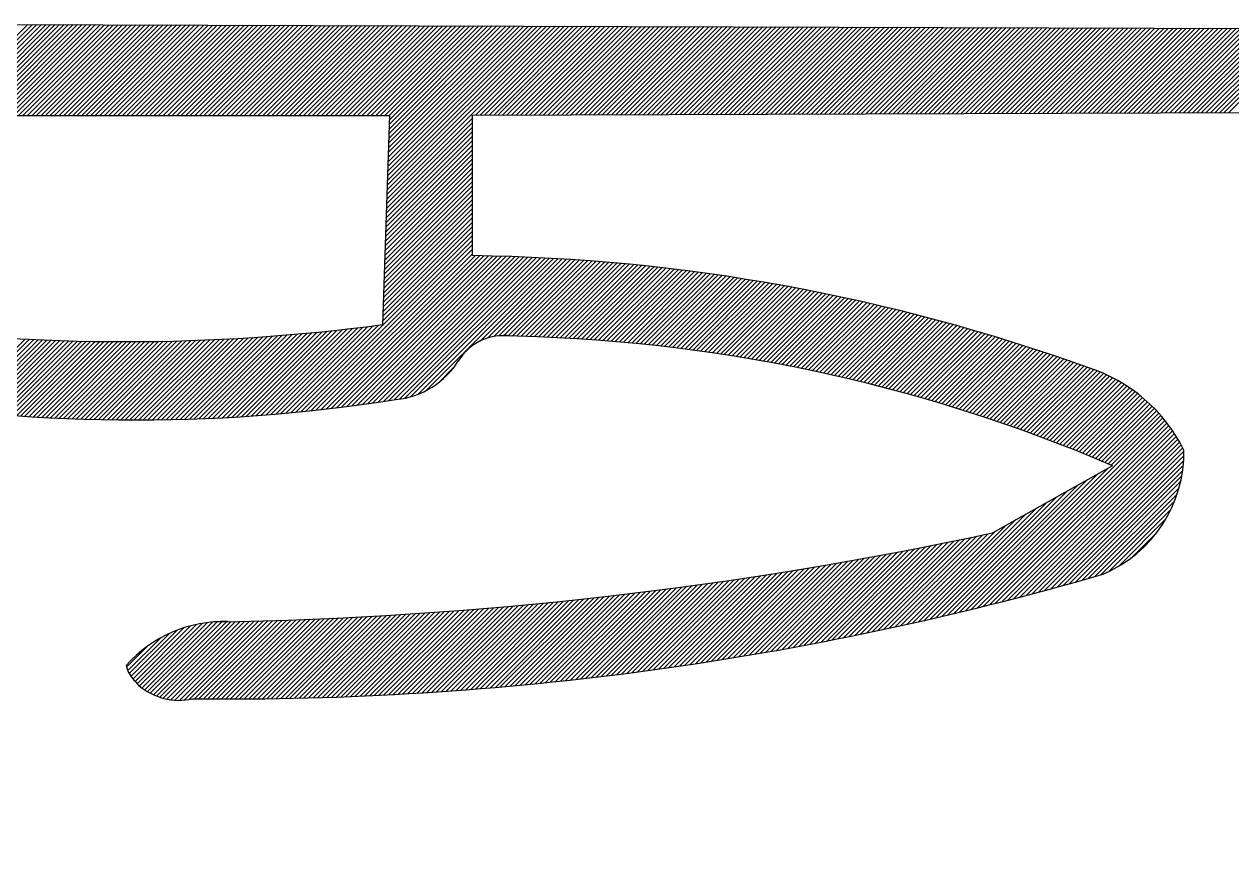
# Model space of a CAD drawing. Extents: x 0.4 to 28.1, y 0 to 28.5.
# Drawn here: x 13.86 to 18.58, y 6.375 to 9.615 of the extents above; entities that cross this region are included whole.
import ezdxf

# ---------------------------------------------------------------- set-up
doc = ezdxf.new("R2010")
doc.units = 0
doc.header["$MEASUREMENT"] = 0

msp = doc.modelspace()

# ---------------------------------------------------------------- linework, layer by layer
at = {"linetype": 'Continuous'}
for p, q in [((13.1525, 9.6166), (22.2589, 9.5867)), ((13.5191, 9.2588), (13.8746, 9.6143)), ((13.5368, 9.2588), (13.8922, 9.6142)), ((13.5545, 9.2588), (13.9098, 9.6142)), ((13.5721, 9.2588), (13.9274, 9.6141)), ((13.5898, 9.2588), (13.9451, 9.614)), ((13.6075, 9.2588), (13.9627, 9.614)), ((13.6252, 9.2588), (13.9803, 9.6139)), ((13.6428, 9.2588), (13.9979, 9.6139)), ((13.6605, 9.2588), (14.0155, 9.6138)), ((13.6782, 9.2588), (14.0332, 9.6137)), ((13.6959, 9.2588), (14.0508, 9.6137)), ((13.7136, 9.2588), (14.0684, 9.6136)), ((13.7312, 9.2588), (14.086, 9.6136)), ((13.7489, 9.2588), (14.1036, 9.6135)), ((13.7666, 9.2588), (14.1213, 9.6135)), ((13.7843, 9.2588), (14.1389, 9.6134)), ((13.8019, 9.2588), (14.1565, 9.6133)), ((13.8196, 9.2588), (14.1741, 9.6133)), ((13.8373, 9.2588), (14.1917, 9.6132)), ((13.855, 9.2588), (14.2094, 9.6132)), ((13.8727, 9.2588), (14.227, 9.6131)), ((13.8903, 9.2588), (14.2446, 9.6131)), ((13.908, 9.2588), (14.2622, 9.613)), ((13.9257, 9.2588), (14.2798, 9.6129)), ((13.9434, 9.2588), (14.2975, 9.6129)), ((13.961, 9.2588), (14.3151, 9.6128)), ((13.9787, 9.2588), (14.3327, 9.6128)), ((13.9964, 9.2588), (14.3503, 9.6127)), ((14.0141, 9.2588), (14.3679, 9.6126)), ((14.0318, 9.2588), (14.3856, 9.6126)), ((14.0494, 9.2588), (14.4032, 9.6125)), ((14.0671, 9.2588), (14.4208, 9.6125)), ((14.0848, 9.2588), (14.4384, 9.6124)), ((14.1025, 9.2588), (14.456, 9.6124)), ((14.1201, 9.2588), (14.4737, 9.6123)), ((14.1378, 9.2588), (14.4913, 9.6122)), ((14.1555, 9.2588), (14.5089, 9.6122)), ((14.1732, 9.2588), (14.5265, 9.6121)), ((14.1909, 9.2588), (14.5441, 9.6121)), ((14.2085, 9.2588), (14.5618, 9.612)), ((14.2262, 9.2588), (14.5794, 9.612)), ((14.2439, 9.2588), (14.597, 9.6119)), ((14.2616, 9.2588), (14.6146, 9.6118)), ((14.2792, 9.2588), (14.6322, 9.6118)), ((14.2969, 9.2588), (14.6499, 9.6117)), ((14.3146, 9.2588), (14.6675, 9.6117)), ((14.3323, 9.2588), (14.6851, 9.6116)), ((14.35, 9.2588), (14.7027, 9.6115)), ((14.3676, 9.2588), (14.7203, 9.6115)), ((14.3853, 9.2588), (14.738, 9.6114)), ((14.403, 9.2588), (14.7556, 9.6114)), ((14.4207, 9.2588), (14.7732, 9.6113)), ((14.4383, 9.2588), (14.7908, 9.6113)), ((14.456, 9.2588), (14.8084, 9.6112)), ((14.4737, 9.2588), (14.8261, 9.6111)), ((14.4914, 9.2588), (14.8437, 9.6111)), ((14.5091, 9.2588), (14.8613, 9.611)), ((14.5267, 9.2588), (14.8789, 9.611)), ((14.5444, 9.2588), (14.8965, 9.6109)), ((14.5621, 9.2588), (14.9142, 9.6109)), ((14.5798, 9.2588), (14.9318, 9.6108)), ((14.5974, 9.2588), (14.9494, 9.6107)), ((14.6151, 9.2588), (14.967, 9.6107)), ((14.6328, 9.2588), (14.9846, 9.6106)), ((14.6505, 9.2588), (15.0023, 9.6106)), ((14.6682, 9.2588), (15.0199, 9.6105)), ((14.6858, 9.2588), (15.0375, 9.6104)), ((14.7035, 9.2588), (15.0551, 9.6104)), ((14.7212, 9.2588), (15.0727, 9.6103)), ((14.7389, 9.2588), (15.0904, 9.6103)), ((14.7565, 9.2588), (15.108, 9.6102)), ((14.7742, 9.2588), (15.1256, 9.6102)), ((14.7919, 9.2588), (15.1432, 9.6101)), ((14.8096, 9.2588), (15.1608, 9.61)), ((14.8273, 9.2588), (15.1784, 9.61)), ((14.8449, 9.2588), (15.1961, 9.6099)), ((14.8626, 9.2588), (15.2137, 9.6099)), ((14.8803, 9.2588), (15.2313, 9.6098)), ((14.898, 9.2588), (15.2489, 9.6098)), ((14.9156, 9.2588), (15.2665, 9.6097)), ((14.9333, 9.2588), (15.2842, 9.6096)), ((14.951, 9.2588), (15.3018, 9.6096)), ((14.9687, 9.2588), (15.3194, 9.6095)), ((14.9863, 9.2588), (15.337, 9.6095)), ((15.004, 9.2588), (15.3546, 9.6094)), ((15.0217, 9.2588), (15.3723, 9.6093)), ((15.0394, 9.2588), (15.3899, 9.6093)), ((15.0571, 9.2588), (15.4075, 9.6092)), ((15.0747, 9.2588), (15.4251, 9.6092)), ((15.0924, 9.2588), (15.4427, 9.6091)), ((15.1101, 9.2588), (15.4604, 9.6091)), ((15.1278, 9.2588), (15.478, 9.609)), ((15.1454, 9.2588), (15.4956, 9.6089)), ((15.1631, 9.2588), (15.5132, 9.6089)), ((15.1808, 9.2588), (15.5308, 9.6088)), ((15.1985, 9.2588), (15.5485, 9.6088)), ((15.2162, 9.2588), (15.5661, 9.6087)), ((15.2338, 9.2588), (15.5837, 9.6087)), ((15.2515, 9.2588), (15.6013, 9.6086)), ((15.2692, 9.2588), (15.6189, 9.6085)), ((15.277, 8.9307), (15.9537, 9.6074)), ((15.2776, 8.949), (15.9361, 9.6075)), ((15.2782, 8.9673), (15.9185, 9.6075)), ((15.2788, 8.9856), (15.9009, 9.6076)), ((15.2794, 9.0038), (15.8832, 9.6077)), ((15.28, 9.0221), (15.8656, 9.6077)), ((15.2806, 9.0404), (15.848, 9.6078)), ((15.2812, 9.0587), (15.8304, 9.6078)), ((15.2818, 9.077), (15.8128, 9.6079)), ((15.2824, 9.0953), (15.7951, 9.608)), ((15.283, 9.1135), (15.7775, 9.608)), ((15.2837, 9.1318), (15.7599, 9.6081)), ((15.2843, 9.1501), (15.7423, 9.6081)), ((15.2849, 9.1684), (15.7247, 9.6082)), ((15.2855, 9.1867), (15.707, 9.6082)), ((15.2861, 9.205), (15.6894, 9.6083)), ((15.2867, 9.2232), (15.6718, 9.6084)), ((15.2869, 9.2588), (15.6366, 9.6085)), ((15.2873, 9.2415), (15.6542, 9.6084)), ((15.6239, 9.2599), (15.9713, 9.6074)), ((15.6416, 9.26), (15.989, 9.6073)), ((15.6593, 9.26), (16.0066, 9.6073)), ((15.6771, 9.2601), (16.0242, 9.6072)), ((15.6948, 9.2601), (16.0418, 9.6071)), ((15.7125, 9.2602), (16.0594, 9.6071)), ((15.7303, 9.2603), (16.0771, 9.607)), ((15.748, 9.2603), (16.0947, 9.607)), ((15.7658, 9.2604), (16.1123, 9.6069)), ((15.7835, 9.2604), (16.1299, 9.6069)), ((15.8012, 9.2605), (16.1475, 9.6068)), ((15.819, 9.2605), (16.1652, 9.6067)), ((15.8367, 9.2606), (16.1828, 9.6067)), ((15.8544, 9.2607), (16.2004, 9.6066)), ((15.8722, 9.2607), (16.218, 9.6066)), ((15.8899, 9.2608), (16.2356, 9.6065)), ((15.9076, 9.2608), (16.2533, 9.6064)), ((15.9254, 9.2609), (16.2709, 9.6064)), ((15.9431, 9.261), (16.2885, 9.6063)), ((15.9609, 9.261), (16.3061, 9.6063)), ((15.9786, 9.2611), (16.3237, 9.6062)), ((15.9963, 9.2611), (16.3414, 9.6062)), ((16.0141, 9.2612), (16.359, 9.6061)), ((16.0318, 9.2613), (16.3766, 9.606)), ((16.0495, 9.2613), (16.3942, 9.606)), ((16.0673, 9.2614), (16.4118, 9.6059)), ((16.085, 9.2614), (16.4294, 9.6059)), ((16.1028, 9.2615), (16.4471, 9.6058)), ((16.1205, 9.2616), (16.4647, 9.6058)), ((16.1382, 9.2616), (16.4823, 9.6057)), ((16.156, 9.2617), (16.4999, 9.6056)), ((16.1737, 9.2617), (16.5175, 9.6056)), ((16.1914, 9.2618), (16.5352, 9.6055)), ((16.2092, 9.2618), (16.5528, 9.6055)), ((16.2269, 9.2619), (16.5704, 9.6054)), ((16.2446, 9.262), (16.588, 9.6053)), ((16.2624, 9.262), (16.6056, 9.6053)), ((16.2801, 9.2621), (16.6233, 9.6052)), ((16.2979, 9.2621), (16.6409, 9.6052)), ((16.3156, 9.2622), (16.6585, 9.6051)), ((16.3333, 9.2623), (16.6761, 9.6051)), ((16.3511, 9.2623), (16.6937, 9.605)), ((16.3688, 9.2624), (16.7114, 9.6049)), ((16.3865, 9.2624), (16.729, 9.6049)), ((16.4043, 9.2625), (16.7466, 9.6048)), ((16.422, 9.2626), (16.7642, 9.6048)), ((16.4397, 9.2626), (16.7818, 9.6047)), ((16.4575, 9.2627), (16.7995, 9.6047)), ((16.4752, 9.2627), (16.8171, 9.6046)), ((16.493, 9.2628), (16.8347, 9.6045)), ((16.5107, 9.2628), (16.8523, 9.6045)), ((16.5284, 9.2629), (16.8699, 9.6044)), ((16.5462, 9.263), (16.8876, 9.6044)), ((16.5639, 9.263), (16.9052, 9.6043)), ((16.5816, 9.2631), (16.9228, 9.6042)), ((16.5994, 9.2631), (16.9404, 9.6042)), ((16.6171, 9.2632), (16.958, 9.6041)), ((16.6348, 9.2633), (16.9757, 9.6041)), ((16.6526, 9.2633), (16.9933, 9.604)), ((16.6703, 9.2634), (17.0109, 9.604)), ((16.6881, 9.2634), (17.0285, 9.6039)), ((16.7058, 9.2635), (17.0461, 9.6038)), ((16.7235, 9.2636), (17.0638, 9.6038)), ((16.7413, 9.2636), (17.0814, 9.6037)), ((16.759, 9.2637), (17.099, 9.6037)), ((16.7767, 9.2637), (17.1166, 9.6036)), ((16.7945, 9.2638), (17.1342, 9.6036)), ((16.8122, 9.2639), (17.1519, 9.6035)), ((16.83, 9.2639), (17.1695, 9.6034)), ((16.8477, 9.264), (17.1871, 9.6034)), ((16.8654, 9.264), (17.2047, 9.6033)), ((16.8832, 9.2641), (17.2223, 9.6033)), ((16.9009, 9.2641), (17.24, 9.6032)), ((16.9186, 9.2642), (17.2576, 9.6031)), ((16.9364, 9.2643), (17.2752, 9.6031)), ((16.9541, 9.2643), (17.2928, 9.603)), ((16.9718, 9.2644), (17.3104, 9.603)), ((16.9896, 9.2644), (17.3281, 9.6029)), ((17.0073, 9.2645), (17.3457, 9.6029)), ((17.0251, 9.2646), (17.3633, 9.6028)), ((17.0428, 9.2646), (17.3809, 9.6027)), ((17.0605, 9.2647), (17.3985, 9.6027)), ((17.0783, 9.2647), (17.4162, 9.6026)), ((17.096, 9.2648), (17.4338, 9.6026)), ((17.1137, 9.2649), (17.4514, 9.6025)), ((17.1315, 9.2649), (17.469, 9.6025)), ((17.1492, 9.265), (17.4866, 9.6024)), ((17.1669, 9.265), (17.5043, 9.6023)), ((17.1847, 9.2651), (17.5219, 9.6023)), ((17.2024, 9.2651), (17.5395, 9.6022)), ((17.2202, 9.2652), (17.5571, 9.6022)), ((17.2379, 9.2653), (17.5747, 9.6021)), ((17.2556, 9.2653), (17.5924, 9.602)), ((17.2734, 9.2654), (17.61, 9.602)), ((17.2911, 9.2654), (17.6276, 9.6019)), ((17.3088, 9.2655), (17.6452, 9.6019)), ((17.3266, 9.2656), (17.6628, 9.6018)), ((17.3443, 9.2656), (17.6805, 9.6018)), ((17.3621, 9.2657), (17.6981, 9.6017)), ((17.3798, 9.2657), (17.7157, 9.6016)), ((17.3975, 9.2658), (17.7333, 9.6016)), ((17.4153, 9.2659), (17.7509, 9.6015)), ((17.433, 9.2659), (17.7685, 9.6015)), ((17.4507, 9.266), (17.7862, 9.6014)), ((17.4685, 9.266), (17.8038, 9.6014)), ((17.4862, 9.2661), (17.8214, 9.6013)), ((17.5039, 9.2662), (17.839, 9.6012)), ((17.5217, 9.2662), (17.8566, 9.6012)), ((17.5394, 9.2663), (17.8743, 9.6011)), ((17.5572, 9.2663), (17.8919, 9.6011)), ((17.5749, 9.2664), (17.9095, 9.601)), ((17.5926, 9.2664), (17.9271, 9.6009)), ((17.6104, 9.2665), (17.9447, 9.6009)), ((17.6281, 9.2666), (17.9624, 9.6008)), ((17.6458, 9.2666), (17.98, 9.6008)), ((17.6636, 9.2667), (17.9976, 9.6007)), ((17.6813, 9.2667), (18.0152, 9.6007)), ((17.699, 9.2668), (18.0328, 9.6006)), ((17.7168, 9.2669), (18.0505, 9.6005)), ((17.7345, 9.2669), (18.0681, 9.6005)), ((17.7523, 9.267), (18.0857, 9.6004)), ((17.77, 9.267), (18.1033, 9.6004)), ((17.7877, 9.2671), (18.1209, 9.6003)), ((17.8055, 9.2672), (18.1386, 9.6002)), ((17.8232, 9.2672), (18.1562, 9.6002)), ((17.8409, 9.2673), (18.1738, 9.6001)), ((17.8587, 9.2673), (18.1914, 9.6001)), ((17.8764, 9.2674), (18.209, 9.6)), ((17.8942, 9.2674), (18.2267, 9.6)), ((17.9119, 9.2675), (18.2443, 9.5999)), ((17.9296, 9.2676), (18.2619, 9.5998)), ((17.9474, 9.2676), (18.2795, 9.5998)), ((17.9651, 9.2677), (18.2971, 9.5997)), ((17.9828, 9.2677), (18.3148, 9.5997)), ((18.0006, 9.2678), (18.3324, 9.5996)), ((18.0183, 9.2679), (18.35, 9.5996)), ((18.036, 9.2679), (18.3676, 9.5995)), ((18.0538, 9.268), (18.3852, 9.5994)), ((18.0715, 9.268), (18.4029, 9.5994)), ((18.0893, 9.2681), (18.4205, 9.5993)), ((18.107, 9.2682), (18.4381, 9.5993)), ((18.1247, 9.2682), (18.4557, 9.5992)), ((18.1425, 9.2683), (18.4733, 9.5991)), ((18.1602, 9.2683), (18.491, 9.5991)), ((18.1779, 9.2684), (18.5086, 9.599)), ((18.1957, 9.2684), (18.5262, 9.599)), ((18.2134, 9.2685), (18.5438, 9.5989)), ((18.2311, 9.2686), (18.5614, 9.5989)), ((18.2489, 9.2686), (18.5791, 9.5988)), ((18.2666, 9.2687), (18.5967, 9.5987)), ((18.2844, 9.2687), (18.6143, 9.5987)), ((18.3021, 9.2688), (18.6319, 9.5986)), ((18.3198, 9.2689), (18.6495, 9.5986)), ((18.3376, 9.2689), (18.6672, 9.5985)), ((18.3553, 9.269), (18.6848, 9.5985)), ((18.373, 9.269), (18.7024, 9.5984)), ((18.3908, 9.2691), (18.72, 9.5983)), ((18.4085, 9.2692), (18.7376, 9.5983)), ((18.4262, 9.2692), (18.7553, 9.5982)), ((18.444, 9.2693), (18.7729, 9.5982)), ((18.4617, 9.2693), (18.7905, 9.5981)), ((18.4795, 9.2694), (18.8081, 9.598)), ((18.4972, 9.2695), (18.8257, 9.598)), ((18.5149, 9.2695), (18.8434, 9.5979)), ((18.5327, 9.2696), (18.861, 9.5979)), ((18.5504, 9.2696), (18.8786, 9.5978)), ((18.5681, 9.2697), (18.8962, 9.5978)), ((15.2879, 9.2588), (15.2608, 8.4404)), ((15.6121, 9.2599), (22.3344, 9.2822)), ((15.6121, 8.7101), (15.6121, 9.2599)), ((15.2752, 8.8759), (15.6121, 9.2128)), ((15.2758, 8.8942), (15.6121, 9.2305)), ((15.2764, 8.9124), (15.6121, 9.2482)), ((15.2734, 8.821), (15.6121, 9.1598)), ((15.274, 8.8393), (15.6121, 9.1774)), ((15.2746, 8.8576), (15.6121, 9.1951)), ((15.2722, 8.7845), (15.6121, 9.1244)), ((15.2728, 8.8027), (15.6121, 9.1421)), ((15.2703, 8.7296), (15.6121, 9.0714)), ((15.271, 8.7479), (15.6121, 9.0891)), ((15.2716, 8.7662), (15.6121, 9.1067)), ((15.2685, 8.6748), (15.6121, 9.0183)), ((15.2691, 8.693), (15.6121, 9.036)), ((15.2697, 8.7113), (15.6121, 9.0537)), ((15.2673, 8.6382), (15.6121, 8.983)), ((15.2679, 8.6565), (15.6121, 9.0007)), ((15.2655, 8.5834), (15.6121, 8.93)), ((15.2661, 8.6016), (15.6121, 8.9476)), ((15.2667, 8.6199), (15.6121, 8.9653)), ((15.2637, 8.5285), (15.6121, 8.8769)), ((15.2643, 8.5468), (15.6121, 8.8946)), ((15.2649, 8.5651), (15.6121, 8.9123)), ((15.2625, 8.4919), (15.6121, 8.8416)), ((15.2631, 8.5102), (15.6121, 8.8592)), ((14.9213, 8.0977), (15.6121, 8.7885)), ((15.2613, 8.4554), (15.6121, 8.8062)), ((15.2619, 8.4737), (15.6121, 8.8239)), ((14.9409, 8.0996), (15.6121, 8.7709)), ((14.9605, 8.1016), (15.6121, 8.7532)), ((14.9803, 8.1037), (15.6121, 8.7355)), ((15.0001, 8.1058), (15.6121, 8.7178)), ((15.0199, 8.108), (15.6219, 8.7099)), ((15.0399, 8.1102), (15.6393, 8.7097)), ((15.0599, 8.1126), (15.6567, 8.7093)), ((15.08, 8.115), (15.674, 8.709)), ((15.1001, 8.1174), (15.6913, 8.7086)), ((15.1203, 8.12), (15.7085, 8.7081)), ((15.1406, 8.1226), (15.7257, 8.7077)), ((15.161, 8.1253), (15.7429, 8.7071)), ((15.1815, 8.1281), (15.76, 8.7066)), ((15.202, 8.1309), (15.7771, 8.706)), ((15.2226, 8.1339), (15.7941, 8.7054)), ((15.2433, 8.1369), (15.8111, 8.7047)), ((15.264, 8.1399), (15.8281, 8.704)), ((15.2849, 8.1431), (15.845, 8.7032)), ((15.3058, 8.1463), (15.8619, 8.7025)), ((15.3262, 8.149), (15.8788, 8.7016)), ((15.3476, 8.1528), (15.8956, 8.7008)), ((15.3711, 8.1587), (15.9124, 8.6999)), ((15.3978, 8.1676), (15.9291, 8.699)), ((15.4298, 8.182), (15.9458, 8.698)), ((15.6417, 8.3762), (15.9625, 8.697)), ((15.6713, 8.3881), (15.9791, 8.6959)), ((15.6949, 8.394), (15.9957, 8.6949)), ((15.7154, 8.3969), (16.0123, 8.6938)), ((15.7339, 8.3976), (16.0289, 8.6926)), ((15.7508, 8.3969), (16.0454, 8.6914)), ((15.7671, 8.3955), (16.0618, 8.6902)), ((15.7844, 8.3951), (16.0782, 8.689)), ((15.8016, 8.3947), (16.0946, 8.6877)), ((15.8188, 8.3942), (16.111, 8.6864)), ((15.836, 8.3937), (16.1273, 8.685)), ((15.8531, 8.3931), (16.1436, 8.6837)), ((15.8701, 8.3925), (16.1599, 8.6822)), ((15.8871, 8.3918), (16.1761, 8.6808)), ((15.9041, 8.3911), (16.1923, 8.6793)), ((15.921, 8.3903), (16.2085, 8.6778)), ((15.9379, 8.3896), (16.2246, 8.6762)), ((15.9548, 8.3887), (16.2407, 8.6747)), ((15.9716, 8.3878), (16.2568, 8.673)), ((15.9883, 8.3869), (16.2728, 8.6714)), ((16.005, 8.386), (16.2888, 8.6697)), ((16.0217, 8.385), (16.3048, 8.668)), ((16.0383, 8.3839), (16.3207, 8.6663)), ((16.0549, 8.3828), (16.3366, 8.6645)), ((16.0715, 8.3817), (16.3525, 8.6627)), ((16.088, 8.3805), (16.3683, 8.6609)), ((16.1044, 8.3793), (16.3841, 8.659)), ((16.1209, 8.3781), (16.3999, 8.6571)), ((16.1373, 8.3768), (16.4157, 8.6552)), ((16.1536, 8.3754), (16.4314, 8.6532)), ((16.1699, 8.3741), (16.4471, 8.6512)), ((16.1862, 8.3727), (16.4627, 8.6492)), ((16.2024, 8.3712), (16.4784, 8.6472)), ((16.2186, 8.3697), (16.494, 8.6451)), ((16.2348, 8.3682), (16.5095, 8.643)), ((16.2509, 8.3666), (16.5251, 8.6408)), ((16.2669, 8.365), (16.5406, 8.6387)), ((16.283, 8.3634), (16.5561, 8.6365)), ((16.299, 8.3617), (16.5715, 8.6342)), ((16.3149, 8.36), (16.5869, 8.632)), ((16.3309, 8.3582), (16.6023, 8.6297)), ((16.3468, 8.3565), (16.6177, 8.6274)), ((16.3626, 8.3546), (16.633, 8.6251)), ((16.3784, 8.3528), (16.6483, 8.6227)), ((16.3942, 8.3509), (16.6636, 8.6203)), ((16.41, 8.3489), (16.6789, 8.6179)), ((16.4257, 8.347), (16.6941, 8.6154)), ((16.4413, 8.345), (16.7093, 8.6129)), ((16.457, 8.3429), (16.7245, 8.6104)), ((16.4726, 8.3409), (16.7396, 8.6079)), ((16.4881, 8.3387), (16.7547, 8.6053)), ((16.5037, 8.3366), (16.7698, 8.6027)), ((16.5192, 8.3344), (16.7848, 8.6001)), ((16.5346, 8.3322), (16.7999, 8.5974)), ((16.5501, 8.33), (16.8149, 8.5948)), ((16.5655, 8.3277), (16.8298, 8.5921)), ((16.5808, 8.3254), (16.8448, 8.5893)), ((16.5962, 8.323), (16.8597, 8.5866)), ((16.6115, 8.3206), (16.8746, 8.5838)), ((16.6267, 8.3182), (16.8895, 8.581)), ((16.642, 8.3158), (16.9043, 8.5781)), ((16.6572, 8.3133), (16.9191, 8.5753)), ((16.6723, 8.3108), (16.9339, 8.5724)), ((16.6875, 8.3082), (16.9487, 8.5695)), ((16.7025, 8.3057), (16.9634, 8.5665)), ((16.7176, 8.303), (16.9781, 8.5636)), ((16.7327, 8.3004), (16.9928, 8.5606)), ((16.7477, 8.2977), (17.0075, 8.5575)), ((16.7626, 8.295), (17.0221, 8.5545)), ((16.7776, 8.2923), (17.0367, 8.5514)), ((16.7925, 8.2895), (17.0513, 8.5483)), ((16.8074, 8.2867), (17.0658, 8.5452)), ((16.8222, 8.2839), (17.0804, 8.5421)), ((16.837, 8.281), (17.0949, 8.5389)), ((16.8518, 8.2781), (17.1094, 8.5357)), ((16.8666, 8.2752), (17.1238, 8.5325)), ((16.8813, 8.2723), (17.1383, 8.5292)), ((16.896, 8.2693), (17.1527, 8.526)), ((16.9106, 8.2663), (17.167, 8.5227)), ((16.9253, 8.2632), (17.1814, 8.5193)), ((16.9399, 8.2601), (17.1957, 8.516)), ((16.9545, 8.257), (17.21, 8.5126)), ((16.969, 8.2539), (17.2243, 8.5092)), ((16.9835, 8.2507), (17.2386, 8.5058)), ((16.998, 8.2475), (17.2528, 8.5024)), ((17.0125, 8.2443), (17.267, 8.4989)), ((17.0269, 8.2411), (17.2812, 8.4954)), ((17.0413, 8.2378), (17.2954, 8.4919)), ((17.0556, 8.2345), (17.3095, 8.4884)), ((17.07, 8.2312), (17.3236, 8.4848)), ((17.0843, 8.2278), (17.3377, 8.4812)), ((17.0986, 8.2244), (17.3518, 8.4776)), ((17.1128, 8.221), (17.3658, 8.474)), ((17.1271, 8.2175), (17.3799, 8.4703)), ((17.1413, 8.214), (17.3939, 8.4666)), ((17.1554, 8.2105), (17.4078, 8.4629)), ((17.1696, 8.207), (17.4218, 8.4592)), ((17.1837, 8.2034), (17.4357, 8.4555)), ((17.1978, 8.1998), (17.4496, 8.4517)), ((14.5976, 8.0745), (14.9266, 8.4035)), ((14.6162, 8.0754), (14.946, 8.4053)), ((14.6348, 8.0764), (14.9655, 8.407)), ((14.6535, 8.0774), (14.985, 8.4089)), ((14.6722, 8.0785), (15.0046, 8.4108)), ((14.691, 8.0796), (15.0242, 8.4127)), ((14.7099, 8.0807), (15.0439, 8.4148)), ((14.7288, 8.082), (15.0636, 8.4168)), ((14.7478, 8.0833), (15.0834, 8.419)), ((14.7668, 8.0846), (15.1033, 8.4212)), ((14.7859, 8.086), (15.1232, 8.4234)), ((14.805, 8.0875), (15.1432, 8.4257)), ((14.8243, 8.0891), (15.1633, 8.4281)), ((14.8435, 8.0907), (15.1834, 8.4305)), ((14.8629, 8.0923), (15.2035, 8.433)), ((14.8823, 8.094), (15.2238, 8.4355)), ((14.9017, 8.0958), (15.2441, 8.4382)), ((17.2118, 8.1962), (17.4635, 8.4479)), ((17.2259, 8.1926), (17.4774, 8.4441)), ((17.2399, 8.1889), (17.4912, 8.4402)), ((17.2539, 8.1852), (17.505, 8.4364)), ((17.2678, 8.1815), (17.5188, 8.4325)), ((17.2817, 8.1777), (17.5326, 8.4286)), ((17.2956, 8.174), (17.5463, 8.4247)), ((17.3095, 8.1701), (17.5601, 8.4207)), ((17.3233, 8.1663), (17.5738, 8.4167)), ((17.3372, 8.1625), (17.5874, 8.4127)), ((17.351, 8.1586), (17.6011, 8.4087)), ((17.3647, 8.1547), (17.6147, 8.4047)), ((13.5859, 8.1058), (13.8639, 8.3838)), ((13.6019, 8.1041), (13.8808, 8.383)), ((13.6179, 8.1024), (13.8976, 8.3822)), ((13.6339, 8.1008), (13.9145, 8.3814)), ((13.65, 8.0992), (13.9315, 8.3807)), ((13.6661, 8.0976), (13.9485, 8.38)), ((13.6822, 8.0961), (13.9655, 8.3793)), ((13.6984, 8.0946), (13.9825, 8.3787)), ((13.7146, 8.0931), (13.9996, 8.3781)), ((13.7309, 8.0917), (14.0168, 8.3776)), ((13.7472, 8.0903), (14.0339, 8.3771)), ((13.7635, 8.089), (14.0511, 8.3766)), ((13.7799, 8.0876), (14.0684, 8.3762)), ((13.7963, 8.0864), (14.0857, 8.3758)), ((13.8127, 8.0851), (14.103, 8.3754)), ((13.8292, 8.0839), (14.1203, 8.3751)), ((13.8457, 8.0828), (14.1377, 8.3748)), ((13.8623, 8.0817), (14.1552, 8.3746)), ((13.8789, 8.0806), (14.1726, 8.3744)), ((13.8955, 8.0796), (14.1901, 8.3742)), ((13.9122, 8.0786), (14.2077, 8.3741)), ((13.9289, 8.0776), (14.2253, 8.374)), ((13.9457, 8.0767), (14.2429, 8.3739)), ((13.9625, 8.0758), (14.2606, 8.3739)), ((13.9793, 8.075), (14.2783, 8.374)), ((13.9962, 8.0742), (14.2961, 8.3741)), ((14.0132, 8.0735), (14.3139, 8.3742)), ((14.0301, 8.0728), (14.3317, 8.3743)), ((14.0471, 8.0721), (14.3496, 8.3745)), ((14.0642, 8.0715), (14.3675, 8.3748)), ((14.0813, 8.0709), (14.3855, 8.3751)), ((14.0984, 8.0704), (14.4035, 8.3754)), ((14.1156, 8.0699), (14.4215, 8.3758)), ((14.1329, 8.0694), (14.4396, 8.3762)), ((14.1501, 8.069), (14.4578, 8.3767)), ((14.1675, 8.0687), (14.476, 8.3772)), ((14.1848, 8.0684), (14.4942, 8.3777)), ((14.2022, 8.0681), (14.5125, 8.3783)), ((14.2197, 8.0679), (14.5308, 8.3789)), ((14.2372, 8.0677), (14.5491, 8.3796)), ((14.2548, 8.0676), (14.5675, 8.3804)), ((14.2724, 8.0675), (14.586, 8.3811)), ((14.29, 8.0675), (14.6045, 8.382)), ((14.3077, 8.0675), (14.6231, 8.3828)), ((14.3254, 8.0675), (14.6417, 8.3838)), ((14.3432, 8.0676), (14.6603, 8.3847)), ((14.3611, 8.0678), (14.679, 8.3857)), ((14.3789, 8.068), (14.6977, 8.3868)), ((14.3969, 8.0683), (14.7165, 8.3879)), ((14.4149, 8.0686), (14.7354, 8.3891)), ((14.4329, 8.0689), (14.7543, 8.3903)), ((14.451, 8.0694), (14.7732, 8.3916)), ((14.4691, 8.0698), (14.7922, 8.3929)), ((14.4873, 8.0703), (14.8112, 8.3942)), ((14.5056, 8.0709), (14.8303, 8.3956)), ((14.5239, 8.0715), (14.8495, 8.3971)), ((14.5422, 8.0722), (14.8687, 8.3986)), ((14.5606, 8.0729), (14.8879, 8.4002)), ((14.5791, 8.0737), (14.9072, 8.4018)), ((17.3785, 8.1507), (17.6283, 8.4006)), ((17.3922, 8.1468), (17.6419, 8.3965)), ((17.4059, 8.1428), (17.6555, 8.3924)), ((17.4195, 8.1387), (17.6691, 8.3883)), ((17.4332, 8.1347), (17.6826, 8.3841)), ((17.4468, 8.1306), (17.6961, 8.38)), ((17.4603, 8.1265), (17.7096, 8.3758)), ((17.4739, 8.1224), (17.723, 8.3715)), ((17.4874, 8.1183), (17.7365, 8.3673)), ((17.5009, 8.1141), (17.7499, 8.3631)), ((17.5144, 8.1099), (17.7633, 8.3588)), ((17.5279, 8.1057), (17.7767, 8.3545)), ((17.5413, 8.1014), (17.79, 8.3502)), ((17.5547, 8.0972), (17.8034, 8.3458)), ((17.5681, 8.0929), (17.8167, 8.3414)), ((17.5815, 8.0886), (17.83, 8.3371)), ((17.5948, 8.0842), (17.8432, 8.3326)), ((17.6081, 8.0798), (17.8565, 8.3282)), ((17.6214, 8.0754), (17.8697, 8.3238)), ((17.6346, 8.071), (17.8829, 8.3193)), ((17.6479, 8.0666), (17.8961, 8.3148)), ((17.6611, 8.0621), (17.9093, 8.3103)), ((15.4775, 8.2119), (15.5407, 8.2752)), ((17.6743, 8.0576), (17.9224, 8.3058)), ((17.6874, 8.0531), (17.9355, 8.3012)), ((17.7006, 8.0486), (17.9487, 8.2966)), ((17.7137, 8.044), (17.9617, 8.2921)), ((17.7268, 8.0394), (17.9748, 8.2874)), ((17.7398, 8.0348), (17.9878, 8.2828)), ((17.7529, 8.0301), (18.0009, 8.2782)), ((17.7659, 8.0255), (18.0139, 8.2735)), ((17.7789, 8.0208), (18.0271, 8.269)), ((17.7918, 8.0161), (18.0402, 8.2645)), ((17.8048, 8.0114), (18.0531, 8.2596)), ((17.8177, 8.0066), (18.0657, 8.2546)), ((17.8306, 8.0018), (18.0781, 8.2493)), ((17.8435, 7.997), (18.0903, 8.2438)), ((17.8563, 7.9922), (18.1023, 8.2382)), ((17.8692, 7.9874), (18.1141, 8.2323)), ((17.882, 7.9825), (18.1256, 8.2262)), ((17.8948, 7.9776), (18.137, 8.2199)), ((17.9075, 7.9727), (18.1482, 8.2134)), ((17.9203, 7.9677), (18.1592, 8.2067)), ((17.933, 7.9628), (18.17, 8.1998)), ((17.9457, 7.9578), (18.1806, 8.1927)), ((17.9583, 7.9528), (18.1911, 8.1855)), ((17.971, 7.9477), (18.2013, 8.1781)), ((17.9836, 7.9427), (18.2114, 8.1705)), ((17.9962, 7.9376), (18.2213, 8.1627)), ((18.0088, 7.9325), (18.231, 8.1547)), ((18.0213, 7.9274), (18.2405, 8.1466)), ((18.0339, 7.9223), (18.2499, 8.1383)), ((18.0464, 7.9171), (18.2591, 8.1298)), ((18.0589, 7.9119), (18.2681, 8.1211)), ((17.5626, 7.3272), (18.3105, 8.0752)), ((18.0713, 7.9067), (18.2769, 8.1123)), ((18.0838, 7.9015), (18.2856, 8.1033)), ((18.0962, 7.8962), (18.2941, 8.0941)), ((18.1086, 7.8909), (18.3024, 8.0847)), ((17.586, 7.333), (18.3185, 8.0655)), ((17.6095, 7.3388), (18.3263, 8.0556)), ((17.6331, 7.3446), (18.3339, 8.0455)), ((17.6567, 7.3506), (18.3413, 8.0352)), ((17.6804, 7.3566), (18.3486, 8.0248)), ((17.7041, 7.3627), (18.3556, 8.0142)), ((17.7279, 7.3688), (18.3625, 8.0034)), ((17.7518, 7.375), (18.3692, 7.9924)), ((17.7758, 7.3813), (18.3757, 7.9812)), ((17.7998, 7.3877), (18.382, 7.9698)), ((17.8239, 7.3941), (18.3881, 7.9583)), ((17.8481, 7.4006), (18.3928, 7.9453)), ((17.8724, 7.4072), (18.3926, 7.9275)), ((17.8967, 7.4138), (18.3918, 7.909)), ((17.9211, 7.4206), (18.3903, 7.8897)), ((17.5159, 7.3159), (18.0564, 7.8563)), ((17.5392, 7.3215), (18.0964, 7.8787)), ((17.9456, 7.4273), (18.3879, 7.8696)), ((17.9701, 7.4342), (18.3845, 7.8486)), ((17.4464, 7.2994), (17.9363, 7.7894)), ((17.4695, 7.3049), (17.9764, 7.8117)), ((17.4927, 7.3103), (18.0164, 7.834)), ((17.9947, 7.4412), (18.3799, 7.8263)), ((18.0194, 7.4482), (18.3739, 7.8027)), ((17.4004, 7.2887), (17.8563, 7.7447)), ((17.4234, 7.2941), (17.8963, 7.767)), ((18.0442, 7.4553), (18.3662, 7.7772)), ((18.0691, 7.4625), (18.3559, 7.7493)), ((17.3546, 7.2783), (17.7763, 7.7001)), ((17.3774, 7.2835), (17.8163, 7.7224)), ((18.0989, 7.4746), (18.3421, 7.7179)), ((17.309, 7.2681), (17.6963, 7.6554)), ((17.3318, 7.2732), (17.7363, 7.6777)), ((18.1366, 7.4946), (18.3222, 7.6802)), ((17.1737, 7.2389), (17.5382, 7.6033)), ((17.1961, 7.2436), (17.5605, 7.608)), ((17.2186, 7.2484), (17.5829, 7.6127)), ((17.2411, 7.2532), (17.6053, 7.6175)), ((17.2637, 7.2581), (17.6278, 7.6222)), ((17.2863, 7.2631), (17.6563, 7.6331)), ((18.1904, 7.5308), (18.286, 7.6263)), ((16.9308, 7.1904), (17.2952, 7.5548)), ((16.9526, 7.1945), (17.3171, 7.559)), ((16.9745, 7.1987), (17.339, 7.5633)), ((16.9964, 7.203), (17.361, 7.5676)), ((17.0184, 7.2073), (17.383, 7.5719)), ((17.0404, 7.2116), (17.405, 7.5763)), ((17.0625, 7.216), (17.4271, 7.5807)), ((17.0846, 7.2205), (17.4493, 7.5851)), ((17.1068, 7.225), (17.4714, 7.5896)), ((17.1291, 7.2296), (17.4936, 7.5941)), ((17.1514, 7.2342), (17.5159, 7.5987)), ((16.6726, 7.1444), (17.0356, 7.5074)), ((16.6939, 7.148), (17.0571, 7.5111)), ((16.7152, 7.1516), (17.0785, 7.5149)), ((16.7365, 7.1552), (17.1, 7.5187)), ((16.7579, 7.1589), (17.1216, 7.5226)), ((16.7794, 7.1627), (17.1431, 7.5265)), ((16.8008, 7.1665), (17.1647, 7.5304)), ((16.8224, 7.1704), (17.1864, 7.5344)), ((16.8439, 7.1743), (17.2081, 7.5384)), ((16.8656, 7.1782), (17.2298, 7.5424)), ((16.8873, 7.1822), (17.2516, 7.5465)), ((16.909, 7.1863), (17.2734, 7.5506)), ((16.3798, 7.0991), (16.7396, 7.4588)), ((16.4005, 7.102), (16.7605, 7.462)), ((16.4212, 7.105), (16.7814, 7.4653)), ((16.4419, 7.1081), (16.8024, 7.4686)), ((16.4626, 7.1112), (16.8234, 7.472)), ((16.4834, 7.1143), (16.8445, 7.4753)), ((16.5043, 7.1174), (16.8656, 7.4788)), ((16.5252, 7.1207), (16.8867, 7.4822)), ((16.5461, 7.1239), (16.9079, 7.4857)), ((16.5671, 7.1272), (16.9291, 7.4892)), ((16.5881, 7.1306), (16.9503, 7.4928)), ((16.6092, 7.1339), (16.9716, 7.4964)), ((16.6303, 7.1374), (16.9929, 7.5)), ((16.6514, 7.1409), (17.0143, 7.5037)), ((16.0552, 7.0572), (16.4094, 7.4114)), ((16.0752, 7.0596), (16.4297, 7.4141)), ((16.0952, 7.0619), (16.4502, 7.4169)), ((16.1153, 7.0643), (16.4706, 7.4197)), ((16.1354, 7.0668), (16.4911, 7.4225)), ((16.1556, 7.0692), (16.5116, 7.4253)), ((16.1757, 7.0717), (16.5322, 7.4282)), ((16.196, 7.0743), (16.5528, 7.4311)), ((16.2162, 7.0769), (16.5734, 7.434)), ((16.2366, 7.0795), (16.5941, 7.437)), ((16.2569, 7.0822), (16.6147, 7.44)), ((16.2773, 7.0849), (16.6355, 7.4431)), ((16.2977, 7.0877), (16.6562, 7.4461)), ((16.3182, 7.0905), (16.677, 7.4493)), ((16.3387, 7.0933), (16.6978, 7.4524)), ((16.3593, 7.0962), (16.7187, 7.4556)), ((15.682, 7.02), (16.0276, 7.3656)), ((15.7014, 7.0216), (16.0475, 7.3677)), ((15.7207, 7.0233), (16.0673, 7.3699)), ((15.7401, 7.025), (16.0872, 7.3721)), ((15.7595, 7.0268), (16.1071, 7.3743)), ((15.779, 7.0286), (16.1271, 7.3766)), ((15.7985, 7.0304), (16.147, 7.3789)), ((15.818, 7.0322), (16.167, 7.3812)), ((15.8376, 7.0341), (16.1871, 7.3836)), ((15.8572, 7.036), (16.2071, 7.386)), ((15.8768, 7.038), (16.2272, 7.3884)), ((15.8965, 7.04), (16.2473, 7.3908)), ((15.9162, 7.042), (16.2675, 7.3933)), ((15.9359, 7.0441), (16.2876, 7.3958)), ((15.9557, 7.0462), (16.3078, 7.3983)), ((15.9755, 7.0483), (16.3281, 7.4009)), ((15.9954, 7.0505), (16.3484, 7.4035)), ((16.0153, 7.0527), (16.3687, 7.4061)), ((16.0352, 7.055), (16.389, 7.4087)), ((15.1539, 6.9868), (15.4837, 7.3167)), ((15.1724, 6.9876), (15.5028, 7.318)), ((15.1908, 6.9884), (15.5219, 7.3195)), ((15.2093, 6.9892), (15.541, 7.3209)), ((15.2279, 6.9901), (15.5602, 7.3224)), ((15.2464, 6.991), (15.5793, 7.3239)), ((15.265, 6.9919), (15.5985, 7.3254)), ((15.2837, 6.9928), (15.6178, 7.3269)), ((15.3023, 6.9938), (15.637, 7.3285)), ((15.321, 6.9948), (15.6563, 7.3301)), ((15.3397, 6.9959), (15.6756, 7.3317)), ((15.3585, 6.997), (15.6949, 7.3334)), ((15.3773, 6.9981), (15.7143, 7.3351)), ((15.3961, 6.9992), (15.7337, 7.3368)), ((15.4149, 7.0003), (15.7531, 7.3385)), ((15.4338, 7.0015), (15.7725, 7.3402)), ((15.4527, 7.0028), (15.792, 7.342)), ((15.4716, 7.004), (15.8114, 7.3438)), ((15.4906, 7.0053), (15.831, 7.3457)), ((15.5096, 7.0066), (15.8505, 7.3475)), ((15.5286, 7.008), (15.8701, 7.3494)), ((15.5477, 7.0094), (15.8897, 7.3514)), ((15.5668, 7.0108), (15.9093, 7.3533)), ((15.5859, 7.0122), (15.929, 7.3553)), ((15.6051, 7.0137), (15.9486, 7.3573)), ((15.6243, 7.0152), (15.9683, 7.3593)), ((15.6435, 7.0168), (15.9881, 7.3614)), ((15.6627, 7.0184), (16.0079, 7.3635)), ((14.3106, 7.0274), (14.5553, 7.2721)), ((14.3204, 7.0195), (14.576, 7.2751)), ((14.3307, 7.0121), (14.5958, 7.2772)), ((14.3415, 7.0052), (14.6142, 7.278)), ((14.3527, 6.9988), (14.6322, 7.2783)), ((14.3646, 6.993), (14.6502, 7.2786)), ((14.3769, 6.9877), (14.6682, 7.279)), ((14.3899, 6.983), (14.6863, 7.2793)), ((14.4035, 6.9789), (14.7044, 7.2797)), ((14.4179, 6.9756), (14.7225, 7.2802)), ((14.4331, 6.9731), (14.7406, 7.2806)), ((14.4492, 6.9715), (14.7587, 7.2811)), ((14.4664, 6.971), (14.7769, 7.2815)), ((14.4849, 6.9719), (14.795, 7.282)), ((14.5052, 6.9746), (14.8132, 7.2826)), ((14.5254, 6.977), (14.8315, 7.2831)), ((14.5429, 6.9769), (14.8497, 7.2837)), ((14.5605, 6.9767), (14.868, 7.2843)), ((14.578, 6.9766), (14.8863, 7.2849)), ((14.5956, 6.9765), (14.9046, 7.2855)), ((14.6132, 6.9765), (14.9229, 7.2862)), ((14.6309, 6.9764), (14.9413, 7.2868)), ((14.6485, 6.9764), (14.9596, 7.2875)), ((14.6662, 6.9764), (14.9781, 7.2883)), ((14.6839, 6.9765), (14.9965, 7.289)), ((14.7017, 6.9765), (15.0149, 7.2898)), ((14.7194, 6.9766), (15.0334, 7.2906)), ((14.7372, 6.9767), (15.0519, 7.2914)), ((14.7551, 6.9769), (15.0704, 7.2922)), ((14.7729, 6.977), (15.0889, 7.2931)), ((14.7908, 6.9772), (15.1075, 7.294)), ((14.8087, 6.9775), (15.1261, 7.2949)), ((14.8266, 6.9777), (15.1447, 7.2958)), ((14.8445, 6.978), (15.1633, 7.2968)), ((14.8625, 6.9783), (15.182, 7.2977)), ((14.8805, 6.9786), (15.2007, 7.2987)), ((14.8986, 6.979), (15.2194, 7.2998)), ((14.9166, 6.9793), (15.2381, 7.3008)), ((14.9347, 6.9798), (15.2568, 7.3019)), ((14.9528, 6.9802), (15.2756, 7.303)), ((14.971, 6.9806), (15.2944, 7.3041)), ((14.9891, 6.9811), (15.3132, 7.3052)), ((15.0073, 6.9817), (15.3321, 7.3064)), ((15.0255, 6.9822), (15.3509, 7.3076)), ((15.0438, 6.9828), (15.3698, 7.3088)), ((15.0621, 6.9834), (15.3888, 7.3101)), ((15.0804, 6.984), (15.4077, 7.3113)), ((15.0987, 6.9847), (15.4267, 7.3126)), ((15.1171, 6.9854), (15.4457, 7.3139)), ((15.1355, 6.9861), (15.4647, 7.3153)), ((14.2702, 7.0754), (14.4278, 7.233)), ((14.2774, 7.0649), (14.4582, 7.2458)), ((14.2851, 7.0549), (14.4854, 7.2553)), ((14.2931, 7.0453), (14.5103, 7.2625)), ((14.3015, 7.036), (14.5335, 7.268)), ((14.2598, 7.1004), (14.3433, 7.1839)), ((14.2642, 7.087), (14.3919, 7.2147))]:
    msp.add_line(p, q, dxfattribs=at)
for p, q in [((13.2194, 9.2588), (14.2536, 9.2588)), ((14.2536, 9.2588), (15.2879, 9.2588)), ((18.1141, 7.8886), (17.6426, 7.6254))]:
    msp.add_line(p, q)
for centre, radius, start, end in [((-1.2204, 27.6282), 21.8649, 293.24037, 326.81804), ((14.2518, 14.2518), 14.2518, 193.74387, 346.25613), ((14.2571, 14.2697), 13.1214, 195.03511, 344.96489), ((15.5117, 1.3335), 7.3773, 70.14861, 89.22018), ((14.2536, 16.0429), 7.669, 262.45354, 277.54646), ((15.7336, 8.1905), 0.2072, 81.8928, 148.8362), ((15.6337, 2.0912), 6.3057, 66.8366, 89.29732), ((15.2806, 8.4721), 0.3263, 275.5898, 328.5799), ((17.8243, 7.6685), 0.6339, 26.2656, 72.3151), ((14.2932, 14.6052), 6.5378, 259.90356, 278.96794), ((17.8756, 7.9412), 0.5172, 292.9297, 0.8661), ((14.3546, 22.9133), 15.6374, 270.9112, 282.13806), ((14.6488, 19.2531), 12.2767, 269.38882, 286.21554)]:
    msp.add_arc(centre, radius, start, end, dxfattribs=at)
for centre, radius, start, end in [((14.6389, 6.7727), 0.5064, 87.9837, 138.6799), ((14.3426, 7.1199), 0.085, 188.6738, 214.6492), ((14.5134, 7.2379), 0.2927, 214.6493, 224.9999), ((14.4643, 7.2088), 0.2378, 228.4118, 283.0113)]:
    msp.add_arc(centre, radius, start, end)

doc.saveas('drawing.dxf')
